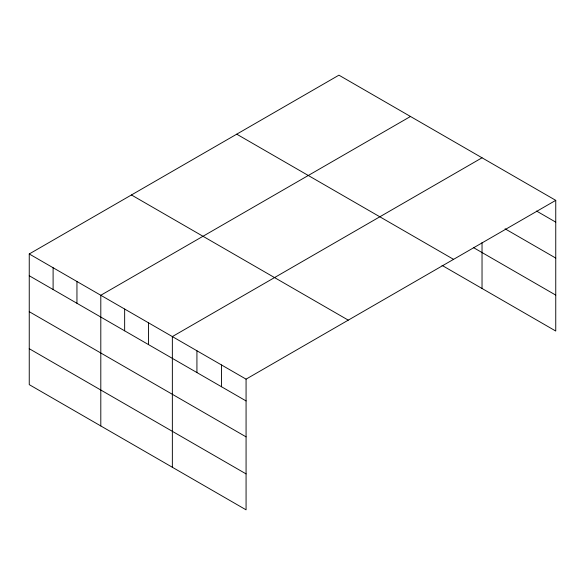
<?xml version="1.0" encoding="UTF-8"?>
<svg xmlns="http://www.w3.org/2000/svg" width="585" height="585" viewBox="0 0 585 585"><rect width="100%" height="100%" fill="white"/><g stroke="black" fill="none" stroke-linecap="round" stroke-linejoin="round"><path stroke-width="0.88" d="M555.75 200.355L338.927 75.172L29.25 253.963L29.25 384.645L246.073 509.827L246.073 379.146L555.75 200.355L555.75 331.037L442.026 265.378M410.48 116.481L100.803 295.271L100.803 425.953M482.033 157.789L172.356 336.58L172.356 467.269M536.555 211.053L555.75 222.139M505.067 228.815L555.75 258.073M473.565 247.652L555.75 295.103M236.735 134.177L453.558 259.352M131.442 194.966L348.265 320.141M29.25 253.963L246.073 379.146M29.25 275.747L246.073 400.93M29.25 311.688L246.073 436.863M29.25 348.711L246.073 473.894M482.033 242.607L482.033 288.478M221.496 364.96L221.496 386.743M196.926 350.773L196.926 372.557M148.502 322.81L148.502 344.602M124.649 309.041L124.649 330.825M76.949 281.502L76.949 303.286M53.103 267.733L53.103 289.517"/></g></svg>
